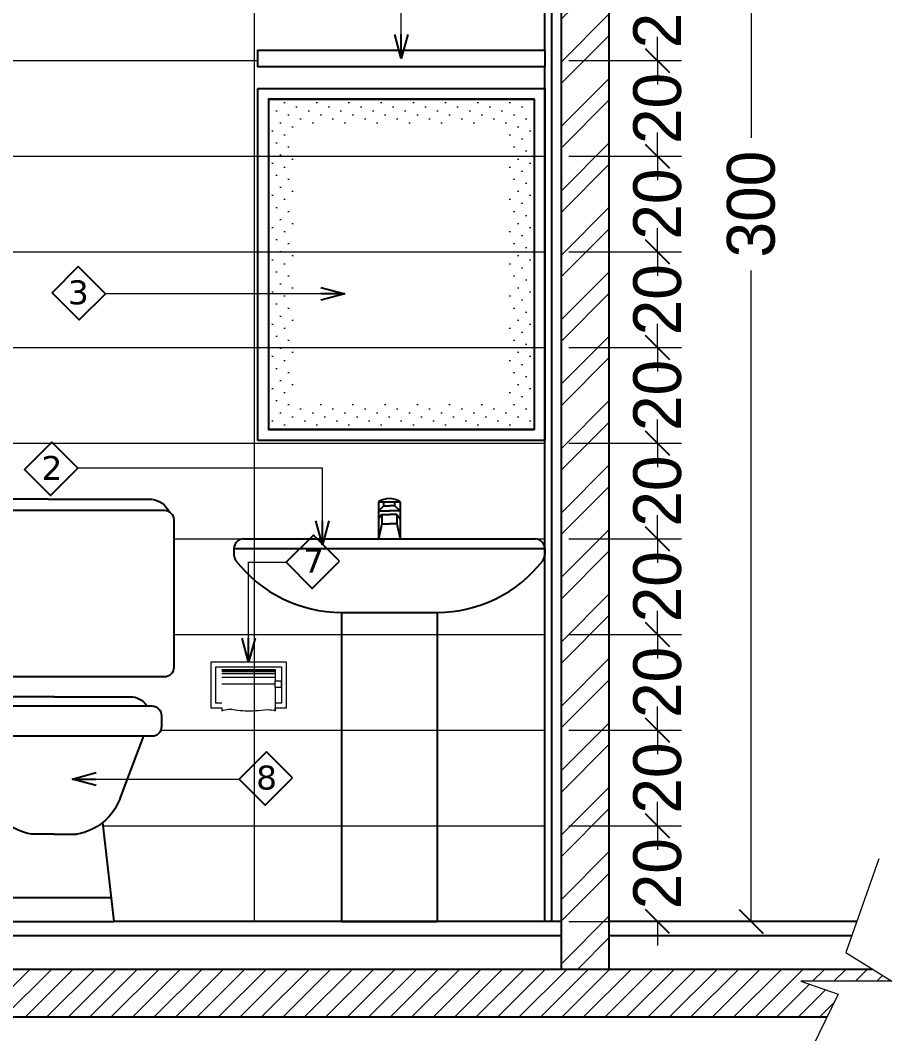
# Model space of a CAD drawing. Header units: centimetres. Extents: x 7997 to 116674, y 1017 to 13844.
# Drawn here: x 50489.9 to 50672.1, y 9900 to 10111.8 of the extents above; entities that cross this region are included whole.
import ezdxf
from ezdxf.xclip import XClip

# ---------------------------------------------------------------- set-up
doc = ezdxf.new("R2010")
doc.units = ezdxf.units.CM
doc.header["$LTSCALE"] = 200
doc.header["$XCLIPFRAME"] = 0
doc.header["$PDMODE"] = 2
doc.linetypes.add('A-106-Typical Floor Plan$0$HIDDEN', pattern=[0.375, 0.25, -0.125])
for name, color, linetype in [('A-DIM', 10, 'Continuous'), ('AFIX', 2, 'Continuous'), ('AFP-HATCH-TILES', 251, 'Continuous'), ('AFP-TOILET FIXTURE', 8, 'Continuous'), ('AFP-WALL  PLASTER', 8, 'Continuous'), ('COL', 1, 'Continuous'), ('DIM', 11, 'Continuous'), ('STEP', 7, 'Continuous')]:
    doc.layers.add(name, color=color, linetype=linetype)
for name, color, linetype, lineweight in [('HAT', 8, 'Continuous', 9), ('HATCH', 8, 'Continuous', 5), ('TEXT', 6, 'Continuous', 18), ('WALL', 3, 'Continuous', 25)]:
    doc.layers.add(name, color=color, linetype=linetype, lineweight=lineweight)
doc.styles.add('sheet notes', font='verdana.ttf')
doc.styles.add('T2', font='')
doc.styles.get('T2').set_extended_font_data('Elisia')
doc.dimstyles.new('NORMAL-1', dxfattribs={"dimtxt": 10, "dimasz": 5, "dimexe": 5, "dimexo": 5, "dimgap": 1, "dimtad": 0, "dimdec": 0, "dimdsep": 46, "dimtxsty": 'T2', "dimblk1": 'OBLIQUE', "dimblk2": 'OBLIQUE', "dimsah": 1, "dimcen": 0.09, "dimclrd": 4, "dimclre": 4, "dimclrt": 6, "dimadec": 0, "dimazin": 0, "dimtfac": 1, "dimtdec": 0, "dimtofl": 0, "dimtmove": 1, "dimatfit": 3, "dimldrblk": 'OPEN30', "dimfxl": 0, "dimtolj": 1, "dimtzin": 0, "dimlwd": 5, "dimlwe": 5, "dimarcsym": 0})

# ---------------------------------------------------------------- blocks, each defined once
blk = doc.blocks.new('A$C60707513')
at = {"layer": 'HATCH'}
h = blk.add_hatch(dxfattribs=at)
h.set_pattern_fill('DOTS', color=11, scale=15, angle=45, style=0)
h.set_pattern_definition([(45, (155490.603, 236660.367), (-8.4189901, 25.2569703), [0, -23.8125])])
h.paths.add_polyline_path([(577.6, 713.6), (22.4, 713.6), (22.4, 22.4), (577.6, 22.4)])
h.paths.add_polyline_path([(524.4, 75.6), (75.6, 75.6), (75.6, 660.4), (524.4, 660.4)], flags=16)
at = {"layer": 'AFIX', "color": 11}
blk.add_line((0, 0, 0), (0, 736), dxfattribs=at)
at = {"layer": 'AFIX', "color": 11, "elevation": 0}
for points in [[(0, 736), (600, 736), (600, 0), (0, 0)], [(22.4, 713.6), (577.6, 713.6), (577.6, 22.4), (22.4, 22.4)], [(577.6, 713.6), (22.4, 713.6), (22.4, 22.4), (577.6, 22.4)]]:
    blk.add_lwpolyline(points, dxfattribs=at)
at = {"color": 11}
blk.add_wipeout([(0, 780.9), (600, 780.9), (600, 815.9), (0, 815.9)], dxfattribs=at).dxf.layer = 'AFIX'
at = {"layer": 'AFIX', "color": 11}
blk.add_lwpolyline([(600, 815.9), (600, 780.9), (0, 780.9), (0, 815.9)], close=True, dxfattribs=at)
blk = doc.blocks.new('UM_1_F')
for p, q in [((-22.9, 877.8), (-22.9, 800)), ((-22.9, 877.8), (-12.9, 877.8)), ((-22.9, 877.8), (22.9, 877.8)), ((-11.6, 869), (-22.9, 858.5)), ((-11.6, 869), (-11.6, 877.8)), ((-11.6, 869), (0, 869)), ((11.6, 869), (0, 869)), ((11.6, 869), (11.6, 877.8)), ((11.6, 869), (22.9, 858.5)), ((22.9, 877.8), (22.9, 800)), ((-22.9, 858.5), (0, 858.5)), ((-15.5, 851.1), (-22.9, 842.2)), ((-15.5, 851.1), (-15.5, 831.8)), ((-15.5, 851.1), (0, 851.1)), ((22.9, 858.5), (0, 858.5)), ((15.5, 851.1), (0, 851.1)), ((15.5, 851.1), (22.9, 842.2)), ((15.5, 851.1), (15.5, 831.8)), ((-15.5, 831.8), (-22.9, 800)), ((-15.5, 831.8), (0, 831.8)), ((15.5, 831.8), (0, 831.8)), ((15.5, 831.8), (22.9, 800)), ((-305, 800), (305, 800)), ((-325, 780), (-325, 766.7)), ((-325, 780), (325, 780)), ((325, 780), (325, 766.7)), ((-100, 646.3), (-100, 0)), ((-100, 646.3), (100, 646.3)), ((100, 646.3), (100, 0)), ((-100, 0), (100, 0))]:
    blk.add_line(p, q)
for centre, radius, start, end in [((0, 841.1), 43.2, 57.9543, 122.0457), ((-305, 780), 20, 90, 180), ((305, 780), 20, 0, 90), ((-305, 766.7), 20, 180, 217.8117), ((305, 766.7), 20, 322.1883, 0), ((-100, 925.8), 279.5, 217.8117, 270), ((100, 925.8), 279.5, 270, 322.1883)]:
    blk.add_arc(centre, radius, start, end)
blk = doc.blocks.new('_OBLIQUE')
at = {"color": 0, "linetype": 'ByBlock'}
blk.add_line((-0.5, -0.5), (0.5, 0.5), dxfattribs=at)
blk = doc.blocks.new('_Open30')
at = {"color": 0, "linetype": 'ByBlock', "lineweight": -2}
for p, q in [((-1, 0.268), (0, 0)), ((0, 0), (-1, -0.268)), ((0, 0), (-1, 0))]:
    blk.add_line(p, q, dxfattribs=at)
blk = doc.blocks.new('*D1329')
at = {"layer": 'Defpoints', "color": 0, "transparency": 16777216}
for p in [(50599.54, 9943.41, 0), (50623.11, 9943.41, 0), (50599.54, 9923.41, 0)]:
    blk.add_point(p, dxfattribs=at)
at = {"layer": 'DIM', "color": 4, "lineweight": 5, "transparency": 16777216}
for p, q in [((50623.11, 9943.41, 0), (50623.11, 9948.41, 0)), ((50604.54, 9943.41, 0), (50628.11, 9943.41, 0)), ((50604.54, 9923.41, 0), (50628.11, 9923.41, 0)), ((50623.11, 9923.41, 0), (50623.11, 9918.41, 0))]:
    blk.add_line(p, q, dxfattribs=at)
at = {"layer": 'DIM', "color": 4, "lineweight": 5, "transparency": 16777216, "xscale": 5, "yscale": 5, "zscale": 5}
for p, rotation in [((50623.11, 9943.41, 0), 270), ((50623.11, 9923.41, 0), 90)]:
    blk.add_blockref('_OBLIQUE', p, dxfattribs=dict(at, rotation=rotation))
at = {"layer": 'DIM', "color": 6, "transparency": 16777216, "insert": (50623.11, 9933.41, 0), "char_height": 10, "attachment_point": 5, "rotation": 90, "style": 'T2'}
blk.add_mtext('\\A1;20', dxfattribs=at)
blk = doc.blocks.new('*D1330')
at = {"layer": 'Defpoints', "color": 0, "transparency": 16777216}
for p in [(50599.54, 9963.41, 0), (50623.11, 9963.41, 0), (50599.54, 9943.41, 0)]:
    blk.add_point(p, dxfattribs=at)
at = {"layer": 'DIM', "color": 4, "lineweight": 5, "transparency": 16777216}
for p, q in [((50623.11, 9963.41, 0), (50623.11, 9968.41, 0)), ((50604.54, 9963.41, 0), (50628.11, 9963.41, 0)), ((50604.54, 9943.41, 0), (50628.11, 9943.41, 0)), ((50623.11, 9943.41, 0), (50623.11, 9938.41, 0))]:
    blk.add_line(p, q, dxfattribs=at)
at = {"layer": 'DIM', "color": 4, "lineweight": 5, "transparency": 16777216, "xscale": 5, "yscale": 5, "zscale": 5}
for p, rotation in [((50623.11, 9963.41, 0), 270), ((50623.11, 9943.41, 0), 90)]:
    blk.add_blockref('_OBLIQUE', p, dxfattribs=dict(at, rotation=rotation))
at = {"layer": 'DIM', "color": 6, "transparency": 16777216, "insert": (50623.11, 9953.41, 0), "char_height": 10, "attachment_point": 5, "rotation": 90, "style": 'T2'}
blk.add_mtext('\\A1;20', dxfattribs=at)
blk = doc.blocks.new('*D1331')
at = {"layer": 'Defpoints', "color": 0, "transparency": 16777216}
for p in [(50599.54, 9983.41, 0), (50623.11, 9983.41, 0), (50599.54, 9963.41, 0)]:
    blk.add_point(p, dxfattribs=at)
at = {"layer": 'DIM', "color": 4, "lineweight": 5, "transparency": 16777216}
for p, q in [((50623.11, 9983.41, 0), (50623.11, 9988.41, 0)), ((50604.54, 9983.41, 0), (50628.11, 9983.41, 0)), ((50604.54, 9963.41, 0), (50628.11, 9963.41, 0)), ((50623.11, 9963.41, 0), (50623.11, 9958.41, 0))]:
    blk.add_line(p, q, dxfattribs=at)
at = {"layer": 'DIM', "color": 4, "lineweight": 5, "transparency": 16777216, "xscale": 5, "yscale": 5, "zscale": 5}
for p, rotation in [((50623.11, 9983.41, 0), 270), ((50623.11, 9963.41, 0), 90)]:
    blk.add_blockref('_OBLIQUE', p, dxfattribs=dict(at, rotation=rotation))
at = {"layer": 'DIM', "color": 6, "transparency": 16777216, "insert": (50623.11, 9973.41, 0), "char_height": 10, "attachment_point": 5, "rotation": 90, "style": 'T2'}
blk.add_mtext('\\A1;20', dxfattribs=at)
blk = doc.blocks.new('*D1332')
at = {"layer": 'Defpoints', "color": 0, "transparency": 16777216}
for p in [(50599.54, 10003.41, 0), (50623.11, 10003.41, 0), (50599.54, 9983.41, 0)]:
    blk.add_point(p, dxfattribs=at)
at = {"layer": 'DIM', "color": 4, "lineweight": 5, "transparency": 16777216}
for p, q in [((50623.11, 10003.41, 0), (50623.11, 10008.41, 0)), ((50604.54, 10003.41, 0), (50628.11, 10003.41, 0)), ((50604.54, 9983.41, 0), (50628.11, 9983.41, 0)), ((50623.11, 9983.41, 0), (50623.11, 9978.41, 0))]:
    blk.add_line(p, q, dxfattribs=at)
at = {"layer": 'DIM', "color": 4, "lineweight": 5, "transparency": 16777216, "xscale": 5, "yscale": 5, "zscale": 5}
for p, rotation in [((50623.11, 10003.41, 0), 270), ((50623.11, 9983.41, 0), 90)]:
    blk.add_blockref('_OBLIQUE', p, dxfattribs=dict(at, rotation=rotation))
at = {"layer": 'DIM', "color": 6, "transparency": 16777216, "insert": (50623.11, 9993.41, 0), "char_height": 10, "attachment_point": 5, "rotation": 90, "style": 'T2'}
blk.add_mtext('\\A1;20', dxfattribs=at)
blk = doc.blocks.new('*D1333')
at = {"layer": 'Defpoints', "color": 0, "transparency": 16777216}
for p in [(50599.54, 10023.41, 0), (50623.11, 10023.41, 0), (50599.54, 10003.41, 0)]:
    blk.add_point(p, dxfattribs=at)
at = {"layer": 'DIM', "color": 4, "lineweight": 5, "transparency": 16777216}
for p, q in [((50623.11, 10023.41, 0), (50623.11, 10028.41, 0)), ((50604.54, 10023.41, 0), (50628.11, 10023.41, 0)), ((50604.54, 10003.41, 0), (50628.11, 10003.41, 0)), ((50623.11, 10003.41, 0), (50623.11, 9998.41, 0))]:
    blk.add_line(p, q, dxfattribs=at)
at = {"layer": 'DIM', "color": 4, "lineweight": 5, "transparency": 16777216, "xscale": 5, "yscale": 5, "zscale": 5}
for p, rotation in [((50623.11, 10023.41, 0), 270), ((50623.11, 10003.41, 0), 90)]:
    blk.add_blockref('_OBLIQUE', p, dxfattribs=dict(at, rotation=rotation))
at = {"layer": 'DIM', "color": 6, "transparency": 16777216, "insert": (50623.11, 10013.41, 0), "char_height": 10, "attachment_point": 5, "rotation": 90, "style": 'T2'}
blk.add_mtext('\\A1;20', dxfattribs=at)
blk = doc.blocks.new('*D1334')
at = {"layer": 'Defpoints', "color": 0, "transparency": 16777216}
for p in [(50599.54, 10043.41, 0), (50623.11, 10043.41, 0), (50599.54, 10023.41, 0)]:
    blk.add_point(p, dxfattribs=at)
at = {"layer": 'DIM', "color": 4, "lineweight": 5, "transparency": 16777216}
for p, q in [((50623.11, 10043.41, 0), (50623.11, 10048.41, 0)), ((50604.54, 10043.41, 0), (50628.11, 10043.41, 0)), ((50604.54, 10023.41, 0), (50628.11, 10023.41, 0)), ((50623.11, 10023.41, 0), (50623.11, 10018.41, 0))]:
    blk.add_line(p, q, dxfattribs=at)
at = {"layer": 'DIM', "color": 4, "lineweight": 5, "transparency": 16777216, "xscale": 5, "yscale": 5, "zscale": 5}
for p, rotation in [((50623.11, 10043.41, 0), 270), ((50623.11, 10023.41, 0), 90)]:
    blk.add_blockref('_OBLIQUE', p, dxfattribs=dict(at, rotation=rotation))
at = {"layer": 'DIM', "color": 6, "transparency": 16777216, "insert": (50623.11, 10033.41, 0), "char_height": 10, "attachment_point": 5, "rotation": 90, "style": 'T2'}
blk.add_mtext('\\A1;20', dxfattribs=at)
blk = doc.blocks.new('*D1335')
at = {"layer": 'Defpoints', "color": 0, "transparency": 16777216}
for p in [(50599.54, 10063.41, 0), (50623.11, 10063.41, 0), (50599.54, 10043.41, 0)]:
    blk.add_point(p, dxfattribs=at)
at = {"layer": 'DIM', "color": 4, "lineweight": 5, "transparency": 16777216}
for p, q in [((50623.11, 10063.41, 0), (50623.11, 10068.41, 0)), ((50604.54, 10063.41, 0), (50628.11, 10063.41, 0)), ((50604.54, 10043.41, 0), (50628.11, 10043.41, 0)), ((50623.11, 10043.41, 0), (50623.11, 10038.41, 0))]:
    blk.add_line(p, q, dxfattribs=at)
at = {"layer": 'DIM', "color": 4, "lineweight": 5, "transparency": 16777216, "xscale": 5, "yscale": 5, "zscale": 5}
for p, rotation in [((50623.11, 10063.41, 0), 270), ((50623.11, 10043.41, 0), 90)]:
    blk.add_blockref('_OBLIQUE', p, dxfattribs=dict(at, rotation=rotation))
at = {"layer": 'DIM', "color": 6, "transparency": 16777216, "insert": (50623.11, 10053.41, 0), "char_height": 10, "attachment_point": 5, "rotation": 90, "style": 'T2'}
blk.add_mtext('\\A1;20', dxfattribs=at)
blk = doc.blocks.new('*D1336')
at = {"layer": 'Defpoints', "color": 0, "transparency": 16777216}
for p in [(50599.54, 10083.41, 0), (50623.11, 10083.41, 0), (50599.54, 10063.41, 0)]:
    blk.add_point(p, dxfattribs=at)
at = {"layer": 'DIM', "color": 4, "lineweight": 5, "transparency": 16777216}
for p, q in [((50623.11, 10083.41, 0), (50623.11, 10088.41, 0)), ((50604.54, 10083.41, 0), (50628.11, 10083.41, 0)), ((50604.54, 10063.41, 0), (50628.11, 10063.41, 0)), ((50623.11, 10063.41, 0), (50623.11, 10058.41, 0))]:
    blk.add_line(p, q, dxfattribs=at)
at = {"layer": 'DIM', "color": 4, "lineweight": 5, "transparency": 16777216, "xscale": 5, "yscale": 5, "zscale": 5}
for p, rotation in [((50623.11, 10083.41, 0), 270), ((50623.11, 10063.41, 0), 90)]:
    blk.add_blockref('_OBLIQUE', p, dxfattribs=dict(at, rotation=rotation))
at = {"layer": 'DIM', "color": 6, "transparency": 16777216, "insert": (50623.11, 10073.41, 0), "char_height": 10, "attachment_point": 5, "rotation": 90, "style": 'T2'}
blk.add_mtext('\\A1;20', dxfattribs=at)
blk = doc.blocks.new('*D1337')
at = {"layer": 'Defpoints', "color": 0, "transparency": 16777216}
for p in [(50599.54, 10103.41, 0), (50623.11, 10103.41, 0), (50599.54, 10083.41, 0)]:
    blk.add_point(p, dxfattribs=at)
at = {"layer": 'DIM', "color": 4, "lineweight": 5, "transparency": 16777216}
for p, q in [((50623.11, 10103.41, 0), (50623.11, 10108.41, 0)), ((50604.54, 10103.41, 0), (50628.11, 10103.41, 0)), ((50604.54, 10083.41, 0), (50628.11, 10083.41, 0)), ((50623.11, 10083.41, 0), (50623.11, 10078.41, 0))]:
    blk.add_line(p, q, dxfattribs=at)
at = {"layer": 'DIM', "color": 4, "lineweight": 5, "transparency": 16777216, "xscale": 5, "yscale": 5, "zscale": 5}
for p, rotation in [((50623.11, 10103.41, 0), 270), ((50623.11, 10083.41, 0), 90)]:
    blk.add_blockref('_OBLIQUE', p, dxfattribs=dict(at, rotation=rotation))
at = {"layer": 'DIM', "color": 6, "transparency": 16777216, "insert": (50623.11, 10093.41, 0), "char_height": 10, "attachment_point": 5, "rotation": 90, "style": 'T2'}
blk.add_mtext('\\A1;20', dxfattribs=at)
blk = doc.blocks.new('*D1338')
at = {"layer": 'Defpoints', "color": 0, "transparency": 16777216}
for p in [(50599.54, 10123.41, 0), (50623.11, 10123.41, 0), (50599.54, 10103.41, 0)]:
    blk.add_point(p, dxfattribs=at)
at = {"layer": 'DIM', "color": 4, "lineweight": 5, "transparency": 16777216}
for p, q in [((50623.11, 10123.41, 0), (50623.11, 10128.41, 0)), ((50604.54, 10123.41, 0), (50628.11, 10123.41, 0)), ((50604.54, 10103.41, 0), (50628.11, 10103.41, 0)), ((50623.11, 10103.41, 0), (50623.11, 10098.41, 0))]:
    blk.add_line(p, q, dxfattribs=at)
at = {"layer": 'DIM', "color": 4, "lineweight": 5, "transparency": 16777216, "xscale": 5, "yscale": 5, "zscale": 5}
for p, rotation in [((50623.11, 10123.41, 0), 270), ((50623.11, 10103.41, 0), 90)]:
    blk.add_blockref('_OBLIQUE', p, dxfattribs=dict(at, rotation=rotation))
at = {"layer": 'DIM', "color": 6, "transparency": 16777216, "insert": (50623.11, 10113.41, 0), "char_height": 10, "attachment_point": 5, "rotation": 90, "style": 'T2'}
blk.add_mtext('\\A1;20', dxfattribs=at)
blk = doc.blocks.new('*D1340')
at = {"layer": 'Defpoints', "color": 0, "transparency": 16777216}
for p in [(50628.11, 10223.41, 0), (50628.11, 9923.41, 0), (50642.7, 9923.41, 0)]:
    blk.add_point(p, dxfattribs=at)
at = {"layer": 'DIM', "color": 4, "lineweight": 5, "transparency": 16777216}
for p, q in [((50633.11, 10223.41, 0), (50647.7, 10223.41, 0)), ((50642.7, 10223.41, 0), (50642.7, 10087.27, 0)), ((50642.7, 9923.41, 0), (50642.7, 10059.56, 0)), ((50633.11, 9923.41, 0), (50647.7, 9923.41, 0))]:
    blk.add_line(p, q, dxfattribs=at)
at = {"layer": 'DIM', "color": 4, "lineweight": 5, "transparency": 16777216, "xscale": 5, "yscale": 5, "zscale": 5}
for p, rotation in [((50642.7, 10223.41, 0), 90), ((50642.7, 9923.41, 0), 270)]:
    blk.add_blockref('_OBLIQUE', p, dxfattribs=dict(at, rotation=rotation))
at = {"layer": 'DIM', "color": 6, "transparency": 16777216, "insert": (50642.7, 10073.41, 0), "char_height": 10, "attachment_point": 5, "rotation": 90, "style": 'T2'}
blk.add_mtext('\\A1;300', dxfattribs=at)
blk = doc.blocks.new('CLOSETT')
for points in [[(1019537.6, 55389.1), (1020002.1, 55388.6), (1020007.4, 55389.3), (1020009.9, 55390.2), (1020009.9, 55390.2), (1020016.2, 55394.5), (1020016.2, 55394.5), (1020018.2, 55396.8), (1020019.4, 55398.6), (1020020.7, 55401.4), (1020020.7, 55401.4), (1020021.3, 55403.3), (1020021.6, 55404.4), (1020021.8, 55405.3), (1020022, 55406.7), (1020022.1, 55408.6), (1020022.1, 55717.3), (1020021.8, 55720.4), (1020021.4, 55722.5), (1020021.4, 55722.5), (1020020.3, 55725.6), (1020020.3, 55725.6), (1020016.2, 55731.5), (1020016.2, 55731.5), (1020016.2, 55731.5), (1020012, 55734.7), (1020012, 55734.7), (1020009.2, 55739.6), (1020007.4, 55742.2), (1020005.3, 55744.8), (1020002.5, 55747.8), (1019999.6, 55750.3), (1019997.7, 55751.8), (1019994.9, 55753.7), (1019989.5, 55756.6), (1019983.8, 55758.7), (1019979.5, 55759.8), (1019977, 55760.2), (1019961.7, 55760.2), (1019961.7, 55775.2), (1019891.7, 55775.2), (1019891.7, 55760.2), (1019567.1, 55760.2), (1019565.5, 55759.9), (1019563.9, 55759.6), (1019562.3, 55759.2), (1019560.8, 55758.9), (1019559.5, 55758.4), (1019557.9, 55757.9), (1019557.9, 55757.9), (1019556.1, 55757.2), (1019554.4, 55756.5), (1019552.8, 55755.7), (1019550.7, 55754.6), (1019548.7, 55753.3), (1019547.3, 55752.4), (1019545.2, 55750.9), (1019543.7, 55749.7), (1019542.3, 55748.5), (1019540.6, 55746.8), (1019540.6, 55746.8), (1019537.5, 55743.2), (1019536.2, 55741.6), (1019536.2, 55741.6), (1019535.7, 55740.8), (1019535.7, 55740.8), (1019535.1, 55739.9), (1019534.7, 55739.3), (1019534.3, 55738.6), (1019534.3, 55738.6), (1019533.3, 55737), (1019532.8, 55736.1), (1019532.1, 55734.7), (1019531.1, 55734.1), (1019531.1, 55734.1), (1019530, 55733.3), (1019529.2, 55732.6), (1019528.7, 55732.2), (1019527.9, 55731.5), (1019527.9, 55731.5), (1019526.1, 55729.4), (1019525.4, 55728.3), (1019524.7, 55727.2), (1019524.2, 55726.3), (1019523.8, 55725.6), (1019523.3, 55724.3), (1019523.3, 55724.3), (1019522.6, 55721.8), (1019522.3, 55720.5), (1019522.2, 55719.5), (1019522.1, 55717.3), (1019522.1, 55408.6), (1019522.4, 55404.9), (1019522.4, 55404.9), (1019524.1, 55399.8), (1019524.1, 55399.8), (1019527.9, 55394.5), (1019527.9, 55394.5), (1019531.1, 55391.9), (1019531.1, 55391.9), (1019535.6, 55389.7), (1019537.8, 55389.1)], [(1019935.9, 55347.1), (1019612.4, 55347.3), (1019607.4, 55347), (1019601.8, 55345.9), (1019601.8, 55345.9), (1019596.6, 55344.1), (1019593.4, 55342.5), (1019593.4, 55342.5), (1019593.4, 55342.5), (1019589.2, 55339.9), (1019589.2, 55339.9), (1019585.9, 55337.3), (1019583.5, 55335), (1019582.2, 55333.6), (1019581, 55332.1), (1019579, 55329.4), (1019579, 55329.4), (1019577.5, 55327.3), (1019567.1, 55327.3), (1019565.6, 55327.2), (1019564.4, 55327.1), (1019563.2, 55326.9), (1019560.7, 55326.2), (1019559.9, 55326), (1019559, 55325.6), (1019557.9, 55325.1), (1019556.5, 55324.3), (1019555.6, 55323.7), (1019554.8, 55323.1), (1019552.9, 55321.4), (1019550.8, 55319), (1019550.8, 55319), (1019549, 55315.9), (1019549, 55315.9), (1019547.8, 55312.7), (1019547.8, 55312.7), (1019547.2, 55309.9), (1019547.2, 55309.9), (1019547.1, 55307.3), (1019547.1, 55285.3), (1019547.3, 55282.3), (1019547.3, 55282.3), (1019548.1, 55279.1), (1019548.1, 55279.1), (1019549.2, 55276.3), (1019549.2, 55276.3), (1019552.9, 55271.2), (1019552.9, 55271.2), (1019555.2, 55269.2), (1019555.2, 55269.2), (1019559.1, 55267), (1019559.1, 55267), (1019563.2, 55265.7), (1019567.1, 55265.3), (1019584.5, 55265.3), (1019634.5, 55134.3), (1019638.3, 55125.6), (1019641.3, 55119.7), (1019645.5, 55112.6), (1019649.8, 55106.3), (1019656.2, 55098.3), (1019656.2, 55098.3), (1019669.7, 55085.2), (1019669.7, 55085.2), (1019647.5, 54877.3), (1019896.7, 54877.3), (1019873.4, 55084.3), (1019874.4, 55085.2), (1019881.1, 55091.2), (1019881.1, 55091.2), (1019887.7, 55098), (1019892.3, 55103.6), (1019896.4, 55109.2), (1019900.6, 55115.8), (1019906.4, 55126.8), (1019909.7, 55134.6), (1019918, 55156.3), (1019924.1, 55172.3), (1019934.6, 55199.9), (1019934.6, 55199.9), (1019959.6, 55265.3), (1019966.4, 55265.3), (1019971.4, 55265.3), (1019977.1, 55265.3), (1019983.2, 55266.3), (1019983.2, 55266.3), (1019989.9, 55269.9), (1019993.2, 55273.5), (1019995.1, 55276.7), (1019997.1, 55285.3), (1019997.1, 55288.7), (1019997.1, 55296.3), (1019997.1, 55307.3), (1019996.3, 55312.6), (1019994.3, 55317.5), (1019991.2, 55321.4), (1019987.2, 55324.5), (1019983.8, 55326.1), (1019977.1, 55327.3), (1019966.5, 55327.3), (1019965.1, 55329.4), (1019958.4, 55337.1), (1019950.7, 55342.5), (1019950.7, 55342.5), (1019942.4, 55345.9), (1019942.4, 55345.9), (1019931.8, 55347.3)]]:
    blk.add_wipeout(points).dxf.layer = 'AFP-TOILET FIXTURE'
at = {"layer": 'AFP-TOILET FIXTURE'}
for p, q in [((1019784.7, 55760.2), (1019567.8, 55760.2)), ((1019784.7, 55760.2), (1019977, 55760.2)), ((1019772.1, 55347.3), (1019612.4, 55347.3)), ((1019772.1, 55347.3), (1019931.8, 55347.3)), ((1019965.1, 55329.4), (1019966.5, 55327.3)), ((1019634.4, 55134.6), (1019584.5, 55265.3)), ((1019909.7, 55134.6), (1019959.6, 55265.3)), ((1019670.8, 55084.3), (1019647.5, 54877.3)), ((1019873.4, 55084.3), (1019896.7, 54877.3)), ((1019772.1, 55059.7), (1019724.8, 55059.7)), ((1019772.1, 55059.7), (1019819.3, 55059.7)), ((1019891.5, 54927.3), (1019652.6, 54927.3)), ((1019896.7, 54877.3), (1019647.5, 54877.3))]:
    blk.add_line(p, q, dxfattribs=at)
blk.add_lwpolyline([(1019961.7, 55760.2), (1019961.7, 55775.2), (1019891.7, 55775.2), (1019891.7, 55760.2)], close=True, dxfattribs=at)
for points in [[(1020022.1, 55408.6), (1020022.1, 55717.3, 0.414214), (1020002.1, 55737.3), (1019542.1, 55737.3, 0.414214), (1019522.1, 55717.3), (1019522.1, 55408.6, 0.414214), (1019542.1, 55388.6), (1020002.1, 55388.6, 0.414214)], [(1019997.1, 55307.3), (1019997.1, 55285.3, -0.414214), (1019977.1, 55265.3), (1019567.1, 55265.3, -0.414214), (1019547.1, 55285.3), (1019547.1, 55307.3, -0.414214), (1019567.1, 55327.3), (1019977.1, 55327.3, -0.414214)]]:
    blk.add_lwpolyline(points, format="xyb", close=True, dxfattribs=at)
for centre, radius, start, end in [((1019573.5, 55714.7), 45.9, 98.0355, 154.2062), ((1019970.6, 55714.7), 45.9, 25.7938, 81.9645), ((1019612.4, 55307.3), 40, 90, 146.4991), ((1019931.8, 55307.3), 40, 33.5009, 90), ((1019745.5, 55176.6), 118.7, 200.7366, 259.9985), ((1019798.7, 55176.6), 118.7, 280.0015, 339.2634)]:
    blk.add_arc(centre, radius, start, end, dxfattribs=at)
blk = doc.blocks.new('03-FIRST FLOOR PLAN-selattin', base_point=(31015.73, 25621.5))
at = {"layer": 'WALL', "color": 8, "linetype": 'A-106-Typical Floor Plan$0$HIDDEN', "ltscale": 0.3}
blk.add_line((31015.73, 25492.44), (31015.73, 24206.5), dxfattribs=at)

msp = doc.modelspace()

# ---------------------------------------------------------------- hatches: boundary and pattern name
at = {"layer": 'HAT'}
h = msp.add_hatch(dxfattribs=at)
h.set_pattern_fill('ANSI32', color=8)
h.set_pattern_definition([(45, (18465.981, -7054.829), (-6.735192, 6.735192), []), (45, (18470.471, -7054.829), (-6.735192, 6.735192), [])])
h.paths.add_polyline_path([(50613.0389, 10259.4699), (50608.5935, 10259.4699), (50607.8901, 10255.8761), (50607.227, 10259.4372), (50603.0389, 10259.4372), (50603.0389, 9913.4148), (50613.0389, 9913.4148)])
h = msp.add_hatch(dxfattribs=at)
h.set_pattern_fill('ANSI31', color=8)
h.set_pattern_definition([(45, (18355.9813, -7054.8294), (-2.24506403, 2.24506403), [])])
h.paths.add_polyline_path([(50287.9237, 9913.4148), (50283.9761, 9910.9359), (50302.9591, 9910.9359), (50295.2016, 9908.2008), (50297.5309, 9903.4148), (50658.547, 9903.4148), (50660.8762, 9908.2008), (50653.1188, 9910.9359), (50672.1017, 9910.9359), (50668.1541, 9913.4148)])

# ---------------------------------------------------------------- linework, layer by layer
at = {"layer": 'AFP-HATCH-TILES', "color": 251}
msp.add_line((50599.5389, 9923.4148, 0), (50599.5389, 10253.4148, 0), dxfattribs=at)
at = {"layer": 'AFP-WALL  PLASTER'}
msp.add_line((50601.0389, 9923.4148, 0), (50601.0389, 10253.4148, 0), dxfattribs=at)
at = {"layer": 'COL'}
for p, q in [((50668.1541, 9913.4148, 0), (50287.9237, 9913.4148, 0)), ((50658.547, 9903.4148, 0), (50297.5309, 9903.4148, 0))]:
    msp.add_line(p, q, dxfattribs=at)
at = {"layer": 'HAT'}
for p, q in [((50538.7889, 10223.4148, 0), (50538.7889, 9923.4148, 0)), ((50356.5389, 10103.4148, 0), (50599.5389, 10103.4148, 0)), ((50356.5389, 10083.4148, 0), (50599.5389, 10083.4148, 0)), ((50356.5389, 10063.4148, 0), (50599.5389, 10063.4148, 0)), ((50356.5389, 10043.4148, 0), (50599.5389, 10043.4148, 0)), ((50356.5389, 10023.4148, 0), (50599.5389, 10023.4148, 0)), ((50356.5389, 10003.4148, 0), (50599.5389, 10003.4148, 0)), ((50356.5389, 9983.4148, 0), (50599.5389, 9983.4148, 0)), ((50356.5389, 9963.4148, 0), (50599.5389, 9963.4148, 0)), ((50356.5389, 9943.4148, 0), (50599.5389, 9943.4148, 0))]:
    msp.add_line(p, q, dxfattribs=at)
at = {"layer": 'HAT', "elevation": 0}
msp.add_lwpolyline([(50669.4153, 9936.5161), (50662.519, 9916.9533), (50672.1017, 9910.9359), (50653.1188, 9910.9359), (50660.8762, 9908.2008), (50651.4399, 9888.8118)], dxfattribs=at)
at = {"layer": 'STEP'}
for p, q in [((50603.0389, 9923.4148, 0), (50353.0389, 9923.4148, 0)), ((50664.7968, 9923.4148, 0), (50613.0389, 9923.4148, 0)), ((50603.0389, 9920.4148, 0), (50353.0389, 9920.4148, 0)), ((50663.7392, 9920.4148, 0), (50613.0389, 9920.4148, 0))]:
    msp.add_line(p, q, dxfattribs=at)
at = {"layer": 'WALL'}
for p, q in [((50603.0389, 9913.4148, 0), (50603.0389, 10259.4372, 0)), ((50613.0389, 9913.4148, 0), (50613.0389, 10259.4699, 0))]:
    msp.add_line(p, q, dxfattribs=at)
at = {"layer": 'WALL', "elevation": 0}
for points in [[(50496.5101, 10054.8921), (50501.9633, 10060.3454), (50507.6539, 10054.6548), (50502.2006, 10049.2016)], [(50501.8876, 10018.1828), (50496.4343, 10023.636), (50490.7438, 10017.9454), (50496.197, 10012.4922)]]:
    msp.add_lwpolyline(points, close=True, dxfattribs=at)

# ---------------------------------------------------------------- block references
at = {"layer": 'DIM', "linetype": 'Continuous'}
ref = msp.add_blockref('03-FIRST FLOOR PLAN-selattin', (50636.8122, 11106.4287), dxfattribs=at)
XClip(ref).set_block_clipping_path([(30677.0965242979, 24927.2602772133), (31030.2118085658, 24927.2602772133), (31030.2118085658, 25132.1156118405), (30980.2118085658, 25182.1156118405), (30727.0965242979, 25182.1156118405), (30677.0965242979, 25132.1156118405)])

# ---------------------------------------------------------------- texts
at = {"layer": 'TEXT', "style": 'sheet notes'}
for s, p in [('3', (50499.8093, 10052.4662, 0)), ('2', (50494.2901, 10015.7568, 0))]:
    msp.add_text(s, height=5, dxfattribs=at).set_placement(p)

# ---------------------------------------------------------------- dimensions: what is measured, and where the dimension line sits
at = {"layer": 'DIM'}
dim = msp.add_linear_dim(base=(50642.6996, 9923.4148, 0), p1=(50628.1087, 10223.4148, 0), p2=(50628.1087, 9923.4148, 0), angle=90, dimstyle='NORMAL-1', dxfattribs=at)
dim.commit()
dim.dimension.update_dxf_attribs({"geometry": '*D1340', "text_midpoint": (50642.6996, 10073.4148, 0)})

# ---------------------------------------------------------------- next in the draw order: block references
at = {"color": 2, "xscale": 0.1, "yscale": 0.1, "zscale": 0.1}
msp.add_blockref('A$C60707513', (50539.5389, 10024.0147, 0), dxfattribs=at)
at = {"layer": 'AFP-TOILET FIXTURE', "xscale": 0.1, "yscale": 0.1, "zscale": 0.1}
msp.add_blockref('UM_1_F', (50567.0389, 9923.4148, 0), dxfattribs=at)

# ---------------------------------------------------------------- next in the draw order: linework, layer by layer
at = {"layer": 'HAT', "linetype": 'ByBlock'}
for p, q in [((50532.0332, 9976.0805, 0), (50543.1873, 9976.0805, 0)), ((50532.0332, 9975.9199, 0), (50543.1873, 9975.9199, 0)), ((50543.1873, 9976.0805, 0), (50543.1873, 9973.6672, 0)), ((50532.0332, 9975.6784, 0), (50543.1873, 9975.6784, 0)), ((50532.0332, 9975.2921, 0), (50543.1873, 9975.2921, 0)), ((50532.0332, 9974.5362, 0), (50543.1873, 9974.5362, 0)), ((50543.1873, 9972.4128, 0), (50543.1873, 9973.6672, 0)), ((50544.5031, 9973.6672, 0), (50543.1873, 9973.6672, 0)), ((50544.5031, 9972.4128, 0), (50544.5031, 9973.6672, 0)), ((50543.1873, 9973.04, 0), (50532.0332, 9973.04, 0)), ((50543.1873, 9972.4128, 0), (50543.1873, 9967.4718, 0)), ((50543.1873, 9972.4128, 0), (50544.5031, 9972.4128, 0))]:
    msp.add_line(p, q, dxfattribs=at)
at = {"layer": 'HAT', "linetype": 'ByBlock', "elevation": 0}
msp.add_lwpolyline([(50529.7243, 9977.6285), (50529.7243, 9968.0978), (50532.0332, 9968.0978), (50532.0332, 9967.4718, -0.1657845), (50534.8241, 9967.6585, 0.05165987), (50538.922, 9967.5175, 0.00070608), (50541.6046, 9967.7317, -0.06348361), (50543.1873, 9967.4718), (50543.1873, 9968.0978), (50545.4962, 9968.0978), (50545.4962, 9977.6285)], format="xyb", close=True, dxfattribs=at)
msp.add_lwpolyline([(50532.0332, 9969.0909), (50530.7175, 9969.0909), (50530.7175, 9976.6353), (50544.5031, 9976.6353), (50544.5031, 9969.0909), (50543.1873, 9969.0909)], dxfattribs=at)
at = {"layer": 'WALL', "elevation": 0}
for points in [[(50556.615, 9998.765), (50551.1617, 10004.2182), (50545.4712, 9998.5276), (50550.9244, 9993.0744)], [(50546.7773, 9953.4481), (50541.3241, 9958.9013), (50535.6335, 9953.2107), (50541.0868, 9947.7575)]]:
    msp.add_lwpolyline(points, close=True, dxfattribs=at)

# ---------------------------------------------------------------- next in the draw order: texts
at = {"layer": 'TEXT', "style": 'sheet notes'}
for s, p in [('7', (50549.0175, 9996.339, 0)), ('8', (50539.1799, 9951.0221, 0))]:
    msp.add_text(s, height=5, dxfattribs=at).set_placement(p)

# ---------------------------------------------------------------- next in the draw order: dimensions: what is measured, and where the dimension line sits
at = {"layer": 'DIM'}
for base, p1, p2, picture, middle in [((50623.1087, 10123.4148, 0), (50599.5389, 10103.4148, 0), (50599.5389, 10123.4148, 0), '*D1338', (50623.1087, 10113.4148, 0)), ((50623.1087, 10103.4148, 0), (50599.5389, 10083.4148, 0), (50599.5389, 10103.4148, 0), '*D1337', (50623.1087, 10093.4148, 0)), ((50623.1087, 10083.4148, 0), (50599.5389, 10063.4148, 0), (50599.5389, 10083.4148, 0), '*D1336', (50623.1087, 10073.4148, 0)), ((50623.1087, 10063.4148, 0), (50599.5389, 10043.4148, 0), (50599.5389, 10063.4148, 0), '*D1335', (50623.1087, 10053.4148, 0)), ((50623.1087, 10043.4148, 0), (50599.5389, 10023.4148, 0), (50599.5389, 10043.4148, 0), '*D1334', (50623.1087, 10033.4148, 0)), ((50623.1087, 10023.4148, 0), (50599.5389, 10003.4148, 0), (50599.5389, 10023.4148, 0), '*D1333', (50623.1087, 10013.4148, 0)), ((50623.1087, 10003.4148, 0), (50599.5389, 9983.4148, 0), (50599.5389, 10003.4148, 0), '*D1332', (50623.1087, 9993.4148, 0)), ((50623.1087, 9983.4148, 0), (50599.5389, 9963.4148, 0), (50599.5389, 9983.4148, 0), '*D1331', (50623.1087, 9973.4148, 0)), ((50623.1087, 9963.4148, 0), (50599.5389, 9943.4148, 0), (50599.5389, 9963.4148, 0), '*D1330', (50623.1087, 9953.4148, 0)), ((50623.1087, 9943.4148, 0), (50599.5389, 9923.4148, 0), (50599.5389, 9943.4148, 0), '*D1329', (50623.1087, 9933.4148, 0))]:
    dim = msp.add_linear_dim(base=base, p1=p1, p2=p2, angle=90, dimstyle='NORMAL-1', dxfattribs=at)
    dim.commit()
    dim.dimension.update_dxf_attribs({"geometry": picture, "text_midpoint": middle})

# ---------------------------------------------------------------- next in the draw order: leaders
at = {"layer": 'A-DIM'}
msp.add_leader([(50537.6103, 9977.6285, 0), (50537.6103, 9998.5276, 0), (50545.4712, 9998.5276, 0)], dimstyle='NORMAL-1', override={"dimgap": 1, "dimtad": 0}, dxfattribs=at)
at = {"layer": 'DIM'}
for points in [[(50569.5389, 10103.8543, 0), (50569.5389, 10132.9245, 0), (50557.8667, 10132.9245, 0)], [(50557.7057, 10054.6548, 0), (50507.6539, 10054.6548, 0)], [(50553.0241, 10002.2066, 0), (50553.0241, 10018.1828, 0), (50501.8876, 10018.1828, 0)]]:
    msp.add_leader(points, dimstyle='NORMAL-1', override={"dimgap": 1, "dimtad": 0}, dxfattribs=at)

# ---------------------------------------------------------------- next in the draw order: block references
at = {"layer": 'A-DIM', "linetype": 'ByBlock', "xscale": -0.1, "yscale": 0.1, "zscale": 0.1}
msp.add_blockref('CLOSETT', (152474.1606, 4435.6848, 0), dxfattribs=at)

# ---------------------------------------------------------------- next in the draw order: leaders
at = {"layer": 'A-DIM'}
msp.add_leader([(50500.6984, 9953.2107, 0), (50535.6335, 9953.2107, 0)], dimstyle='NORMAL-1', override={"dimgap": 1, "dimtad": 0}, dxfattribs=at)

doc.saveas('drawing.dxf')
